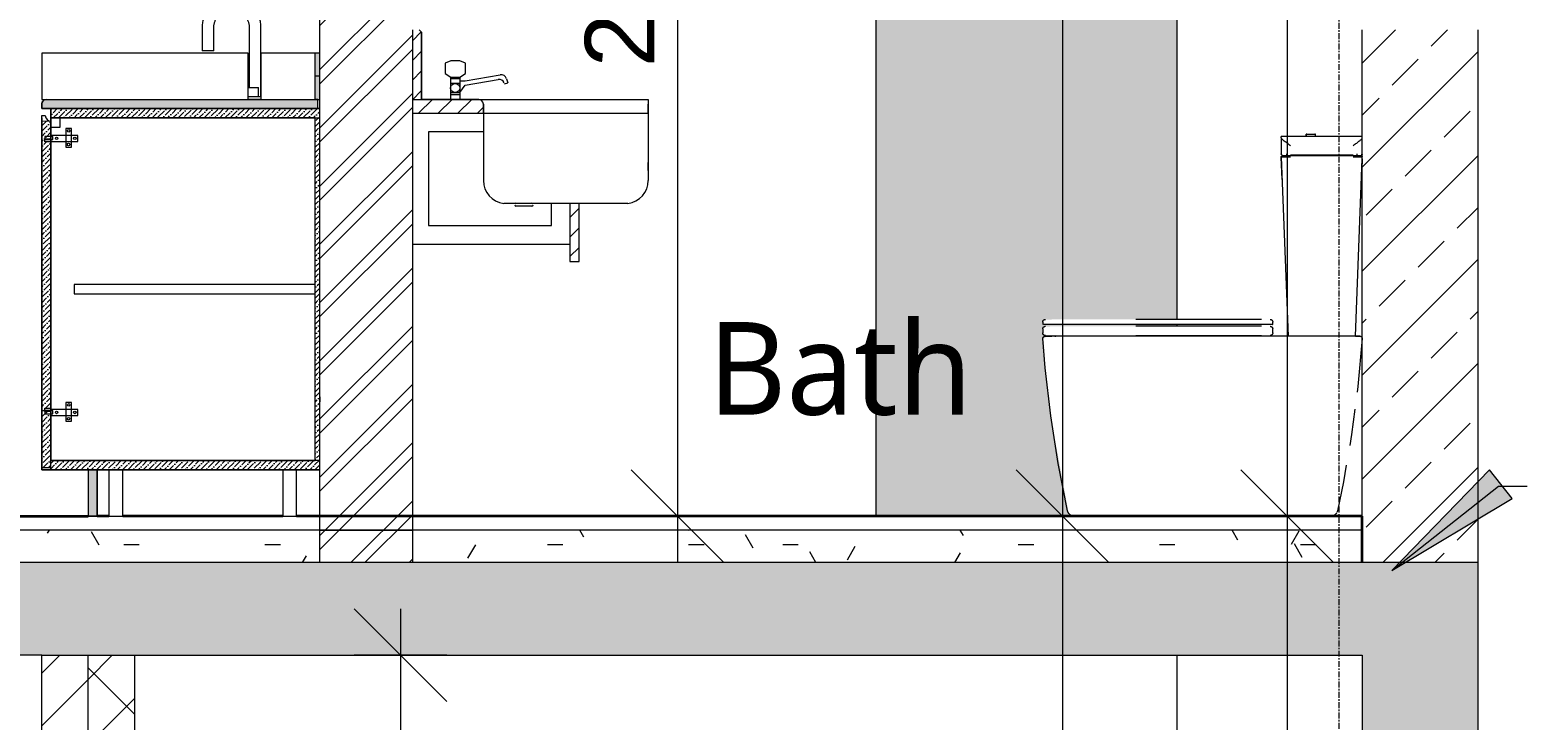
# Model space of a CAD drawing. Header units: millimetres. Extents: x -25665 to 60211, y -6376 to 13478.
# Drawn here: x 1897 to 5128, y 3610 to 5100 of the extents above; entities that cross this region are included whole.
import ezdxf

# ---------------------------------------------------------------- set-up
doc = ezdxf.new("R2010")
doc.units = ezdxf.units.MM
doc.linetypes.add('Grid Line', pattern=[22.225, 12.7, -3.175, 3.175, -3.175])
for name, color, linetype, lineweight in [('A-ANNO-DIMS', 211, 'Continuous', 9), ('A-ANNO-DIMS-100', 211, 'Continuous', 9), ('A-AREA-IDEN', 2, 'Continuous', 9), ('A-DETL', 90, 'Continuous', 9), ('A-DETL-GENF', 92, 'Continuous', 9), ('A-DETL-MBND', 5, 'Continuous', 9), ('A-DETL-THIN', 151, 'Continuous', 9), ('A-FLOR', 192, 'Continuous', 9), ('A-FLOR-MCUT', 51, 'Continuous', 9), ('A-FLOR-PATT', 8, 'Continuous', 35), ('A-GLAZ-CURT', 52, 'Continuous', 9), ('A-WALL', 113, 'Continuous', 9), ('A-WALL-PATT', 111, 'Continuous', 18), ('G-ANNO-TEXT', 231, 'Continuous', 9), ('P-SANR-FIXT', 6, 'Continuous', 9), ('S-GRID', 1, 'Continuous', 9)]:
    doc.layers.add(name, color=color, linetype=linetype, lineweight=lineweight)
doc.styles.add('Arial_4', font='arial.ttf', dxfattribs={"height": 150})
doc.styles.add('Lucida Sans Unicode', font='l_10646.ttf', dxfattribs={"height": 200})
doc.dimstyles.new('100', dxfattribs={"dimscale": 304.8, "dimtxt": 153.03891, "dimasz": 0.656168, "dimexe": 0.328084, "dimexo": 0.0625, "dimgap": 0.016404, "dimtad": 1, "dimdec": 0, "dimzin": 0, "dimdsep": 46, "dimtxsty": 'Arial_4', "dimblk1": 'OBLIQUE', "dimblk2": 'OBLIQUE', "dimsah": 1, "dimcen": 0.09, "dimdle": 0.328084, "dimazin": 0, "dimtfac": 1, "dimtdec": 4, "dimtix": 1, "dimtmove": 0, "dimatfit": 3, "dimfxl": 0.328084, "dimfxlon": 1, "dimtvp": 1, "dimtolj": 1, "dimtzin": 0, "dimarcsym": 2})

# ---------------------------------------------------------------- blocks, each defined once
blk = doc.blocks.new('System Panel - Glazed-1130610-Section - A')
at = {"layer": 'A-GLAZ-CURT'}
h = blk.add_hatch(color=10, dxfattribs=at)
h.paths.add_polyline_path([(4088.9, 4459), (4089.8, 4460), (4091.5, 4459.4)])
h.paths.add_polyline_path([(4088.9, 4474), (4089.8, 4475), (4091.5, 4474.4)])
h.paths.add_polyline_path([(3722.2, 4050), (4146, 4050.8), (4140.2, 4054.7), (4136.8, 4059.5), (4137.7, 4061.8), (4102.4, 4251.4), (4089.3, 4363), (4084.5, 4433.4), (4089.3, 4436.9), (4093.5, 4437), (4093.6, 4438.2), (4191.2, 4438.8), (4372.2, 4438.8), (4372.2, 4440), (4086.1, 4441), (4084.6, 4443.5), (4084.2, 4445.7), (4084.8, 4457.4), (4086.5, 4459.4), (4092.5, 4459.4), (4108.8, 4460), (4372.2, 4460), (4372.2, 4464.3), (4084.2, 4464.3), (4084.8, 4472.4), (4086.5, 4474.4), (4092.5, 4474.4), (4108.8, 4475), (4372.2, 4475), (4372.2, 6250), (3722.2, 6250), (3722.2, 4156.6)])
for p, q in [((4372.2, 6250), (3722.2, 6250)), ((3722.2, 6250), (3722.2, 4050))]:
    blk.add_line(p, q, dxfattribs=at)
blk = doc.blocks.new('Water_Closet_Toilet_19179 - 540 x 360mm-602186-Section - A')
at = {"layer": 'P-SANR-FIXT'}
for p, q in [((4772.2, 4870), (4597.5, 4870)), ((4597.5, 4867.3), (4597.5, 4832.2)), ((4651, 4875), (4671, 4875)), ((4652.4, 4875), (4651, 4875)), ((4651, 4875), (4651, 4870)), ((4651, 4870), (4651, 4875)), ((4651, 4875), (4652.4, 4875)), ((4651, 4870), (4651, 4875)), ((4671, 4875), (4669.6, 4875)), ((4669.6, 4875), (4671, 4875)), ((4671, 4870), (4671, 4875)), ((4671, 4870), (4671, 4875)), ((4671, 4870), (4671, 4875)), ((4597.5, 4825.7), (4597.5, 4824.9)), ((4599.4, 4776.9), (4597.5, 4824.9)), ((4597.5, 4824.9), (4612.5, 4438.8)), ((4597.5, 4824.9), (4597.6, 4824.9)), ((4603.4, 4824.9), (4597.5, 4824.9)), ((4617.5, 4824.9), (4603.4, 4824.9)), ((4608.6, 4832.2), (4608.6, 4828.1)), ((4617.5, 4828.1), (4608.6, 4828.1)), ((4617.5, 4830), (4752.3, 4830)), ((4752.3, 4828.1), (4617.5, 4828.1)), ((4761.2, 4828.1), (4752.3, 4828.1)), ((4766.4, 4824.9), (4752.3, 4824.9)), ((4757.3, 4438.8), (4772.2, 4821.9)), ((4761.2, 4828.1), (4761.2, 4832.2)), ((4772.2, 4824.9), (4766.4, 4824.9)), ((4772.2, 4821.9), (4770.4, 4776.9)), ((4082.7, 4469.3), (4082.7, 4464.3)), ((4283.5, 4464.3), (4084.2, 4464.3)), ((4555.1, 4475), (4283.2, 4475)), ((4555.1, 4460), (4283.2, 4460)), ((4555.4, 4464.3), (4283.5, 4464.3)), ((4579, 4464.3), (4555.4, 4464.3)), ((4578.2, 4464.3), (4579, 4464.3)), ((4579, 4464.3), (4579, 4469.3)), ((4082.7, 4454.3), (4082.7, 4445.7)), ((4108.7, 4438.8), (4108.7, 4438.8)), ((4111.2, 4438.8), (4108.9, 4438.8)), ((4108.9, 4438.8), (4111.2, 4438.8)), ((4283.2, 4440), (4555.1, 4440)), ((4696.5, 4438.8), (4283.2, 4438.8)), ((4579, 4445.7), (4579, 4454.3)), ((4627.5, 4438.8), (4616.9, 4438.8)), ((4742.3, 4438.8), (4627.5, 4438.8)), ((4757.3, 4438.8), (4742.3, 4438.8)), ((4151.1, 4050), (4150.9, 4050)), ((4150.9, 4050), (4151.2, 4050))]:
    blk.add_line(p, q, dxfattribs=at)
at = {"layer": 'P-SANR-FIXT', "flags": 128}
for points in [[(4597.5, 4867.3), (4597.5, 4868.8), (4597.5, 4869.7), (4597.5, 4870)], [(4599.7, 4830), (4599.6, 4830), (4599.5, 4830), (4599.4, 4830), (4599.3, 4830), (4599.2, 4830), (4599.2, 4830.1), (4599.1, 4830.1), (4599, 4830.1), (4598.9, 4830.1), (4598.8, 4830.2), (4598.7, 4830.2), (4598.7, 4830.2), (4598.6, 4830.3), (4598.5, 4830.3), (4598.4, 4830.4), (4598.4, 4830.4), (4598.3, 4830.5), (4598.2, 4830.5), (4598.2, 4830.6), (4598.1, 4830.7), (4598.1, 4830.7), (4598, 4830.8), (4597.9, 4830.9), (4597.9, 4830.9), (4597.8, 4831), (4597.8, 4831.1), (4597.8, 4831.1), (4597.7, 4831.2), (4597.7, 4831.3), (4597.6, 4831.4), (4597.6, 4831.5), (4597.6, 4831.6), (4597.6, 4831.6), (4597.5, 4831.7), (4597.5, 4831.8), (4597.5, 4831.9), (4597.5, 4832), (4597.5, 4832.1), (4597.5, 4832.1)], [(4597.5, 4825.7), (4597.5, 4825.8), (4597.5, 4825.9), (4597.5, 4826), (4597.5, 4826.1), (4597.5, 4826.2), (4597.5, 4826.3), (4597.5, 4826.4), (4597.6, 4826.5), (4597.6, 4826.6), (4597.6, 4826.6), (4597.6, 4826.7), (4597.7, 4826.8), (4597.7, 4826.9), (4597.8, 4827), (4597.8, 4827), (4597.9, 4827.1), (4597.9, 4827.2), (4598, 4827.3), (4598, 4827.3), (4598.1, 4827.4), (4598.2, 4827.5), (4598.2, 4827.5), (4598.3, 4827.6), (4598.4, 4827.6), (4598.4, 4827.7), (4598.5, 4827.7), (4598.6, 4827.8), (4598.7, 4827.8), (4598.7, 4827.9), (4598.8, 4827.9), (4598.9, 4827.9), (4599, 4828), (4599.1, 4828), (4599.2, 4828), (4599.3, 4828.1), (4599.3, 4828.1), (4599.4, 4828.1), (4599.5, 4828.1), (4599.6, 4828.1), (4599.7, 4828.1), (4599.7, 4828.1)], [(4599.7, 4828.1), (4599.7, 4828.1), (4599.8, 4828.1), (4599.9, 4828.1), (4600, 4828.1), (4600.1, 4828.1), (4600.2, 4828.1), (4600.4, 4828.1), (4600.6, 4828.1), (4600.9, 4828.1), (4601.1, 4828.1), (4601.4, 4828.1), (4601.7, 4828.1), (4602.1, 4828.1), (4602.4, 4828.1), (4602.8, 4828.1), (4603.2, 4828.1), (4603.7, 4828.1), (4604.1, 4828.1), (4604.6, 4828.1), (4605.1, 4828.1), (4605.6, 4828.1), (4606.2, 4828.1), (4606.7, 4828.1), (4607.3, 4828.1), (4607.9, 4828.1), (4608.5, 4828.1)], [(4617.5, 4828.1), (4616.8, 4828.1), (4616.1, 4828.1), (4615.4, 4828.1), (4614.7, 4828.1), (4614, 4828.1), (4613.3, 4828.1), (4612.6, 4828.1), (4611.9, 4828.1), (4611.2, 4828.1), (4610.6, 4828.1), (4609.9, 4828.1), (4609.3, 4828.1), (4608.7, 4828.1), (4608.1, 4828.1), (4607.5, 4828.1), (4606.9, 4828.1), (4606.3, 4828.1), (4605.8, 4828.1), (4605.3, 4828.1), (4604.8, 4828.1), (4604.3, 4828.1), (4603.8, 4828.1), (4603.4, 4828.1), (4602.9, 4828.1), (4602.5, 4828.1), (4602.2, 4828.1), (4601.8, 4828.1), (4601.5, 4828.1), (4601.2, 4828.1), (4600.9, 4828.1), (4600.7, 4828.1), (4600.5, 4828.1), (4600.3, 4828.1), (4600.1, 4828.1), (4600, 4828.1), (4599.9, 4828.1), (4599.8, 4828.1), (4599.8, 4828.1), (4599.7, 4828.1)], [(4770.1, 4828.1), (4770, 4828.1), (4770, 4828.1), (4769.9, 4828.1), (4769.8, 4828.1), (4769.7, 4828.1), (4769.5, 4828.1), (4769.4, 4828.1), (4769.2, 4828.1), (4768.9, 4828.1), (4768.7, 4828.1), (4768.4, 4828.1), (4768, 4828.1), (4767.7, 4828.1), (4767.3, 4828.1), (4767, 4828.1), (4766.5, 4828.1), (4766.1, 4828.1), (4765.6, 4828.1), (4765.2, 4828.1), (4764.7, 4828.1), (4764.1, 4828.1), (4763.6, 4828.1), (4763.1, 4828.1), (4762.5, 4828.1), (4761.9, 4828.1), (4761.3, 4828.1), (4760.7, 4828.1), (4760, 4828.1), (4759.4, 4828.1), (4758.7, 4828.1), (4758.1, 4828.1), (4757.4, 4828.1), (4756.7, 4828.1), (4756, 4828.1), (4755.3, 4828.1), (4754.6, 4828.1), (4753.9, 4828.1), (4753.2, 4828.1), (4752.5, 4828.1), (4752.3, 4828.1)], [(4761.1, 4828.1), (4761.7, 4828.1), (4762.3, 4828.1), (4762.9, 4828.1), (4763.5, 4828.1), (4764, 4828.1), (4764.5, 4828.1), (4765, 4828.1), (4765.5, 4828.1), (4766, 4828.1), (4766.4, 4828.1), (4766.8, 4828.1), (4767.2, 4828.1), (4767.6, 4828.1), (4768, 4828.1), (4768.3, 4828.1), (4768.6, 4828.1), (4768.8, 4828.1), (4769.1, 4828.1), (4769.3, 4828.1), (4769.5, 4828.1), (4769.7, 4828.1), (4769.8, 4828.1), (4769.9, 4828.1), (4770, 4828.1), (4770, 4828.1), (4770.1, 4828.1)], [(4772.2, 4831.5), (4772.1, 4831.4), (4772.1, 4831.3), (4772.1, 4831.2), (4772, 4831.2), (4772, 4831.1), (4772, 4831), (4771.9, 4830.9), (4771.9, 4830.9), (4771.8, 4830.8), (4771.7, 4830.7), (4771.7, 4830.7), (4771.6, 4830.6), (4771.6, 4830.6), (4771.5, 4830.5), (4771.4, 4830.4), (4771.4, 4830.4), (4771.3, 4830.3), (4771.2, 4830.3), (4771.1, 4830.3), (4771.1, 4830.2), (4771, 4830.2), (4770.9, 4830.1), (4770.8, 4830.1), (4770.7, 4830.1), (4770.7, 4830.1), (4770.6, 4830), (4770.5, 4830), (4770.4, 4830), (4770.3, 4830), (4770.2, 4830), (4770.1, 4830), (4770.1, 4830)], [(4770.1, 4828.1), (4770.1, 4828.1), (4770.2, 4828.1), (4770.3, 4828.1), (4770.4, 4828.1), (4770.5, 4828.1), (4770.6, 4828), (4770.7, 4828), (4770.8, 4828), (4770.9, 4828), (4770.9, 4827.9), (4771, 4827.9), (4771.1, 4827.8), (4771.2, 4827.8), (4771.3, 4827.8), (4771.3, 4827.7), (4771.4, 4827.7), (4771.5, 4827.6), (4771.6, 4827.5), (4771.6, 4827.5), (4771.7, 4827.4), (4771.7, 4827.3), (4771.8, 4827.3), (4771.9, 4827.2), (4771.9, 4827.1), (4772, 4827.1), (4772, 4827), (4772.1, 4826.9), (4772.1, 4826.8), (4772.1, 4826.7), (4772.2, 4826.7)], [(4082.7, 4469.3), (4082.7, 4469.6), (4082.7, 4469.8), (4082.8, 4470), (4082.8, 4470.2), (4082.8, 4470.5), (4082.9, 4470.7), (4082.9, 4470.9), (4083, 4471.1), (4083.1, 4471.3), (4083.2, 4471.5), (4083.3, 4471.7), (4083.4, 4471.9), (4083.5, 4472.1), (4083.6, 4472.3), (4083.7, 4472.5), (4083.8, 4472.7), (4084, 4472.9), (4084.1, 4473.1), (4084.3, 4473.2), (4084.4, 4473.4), (4084.6, 4473.6), (4084.8, 4473.7), (4085, 4473.8), (4085.1, 4474), (4085.3, 4474.1), (4085.5, 4474.2), (4085.7, 4474.3), (4085.9, 4474.4), (4086.1, 4474.5), (4086.3, 4474.6), (4086.5, 4474.7), (4086.8, 4474.8), (4087, 4474.8), (4087.2, 4474.9), (4087.4, 4474.9), (4087.6, 4475), (4087.9, 4475), (4088.1, 4475), (4088.3, 4475), (4088.4, 4475)], [(4082.7, 4454.3), (4082.7, 4454.6), (4082.7, 4454.8), (4082.8, 4455), (4082.8, 4455.2), (4082.8, 4455.5), (4082.9, 4455.7), (4082.9, 4455.9), (4083, 4456.1), (4083.1, 4456.3), (4083.2, 4456.5), (4083.3, 4456.7), (4083.4, 4456.9), (4083.5, 4457.1), (4083.6, 4457.3), (4083.7, 4457.5), (4083.8, 4457.7), (4084, 4457.9), (4084.1, 4458.1), (4084.3, 4458.2), (4084.4, 4458.4), (4084.6, 4458.6), (4084.8, 4458.7), (4085, 4458.8), (4085.1, 4459), (4085.3, 4459.1), (4085.5, 4459.2), (4085.7, 4459.3), (4085.9, 4459.4), (4086.1, 4459.5), (4086.3, 4459.6), (4086.5, 4459.7), (4086.8, 4459.8), (4087, 4459.8), (4087.2, 4459.9), (4087.4, 4459.9), (4087.6, 4460), (4087.9, 4460), (4088.1, 4460), (4088.3, 4460), (4088.4, 4460)], [(4573.3, 4475), (4573.5, 4475), (4573.7, 4475), (4574, 4475), (4574.2, 4474.9), (4574.4, 4474.9), (4574.6, 4474.8), (4574.9, 4474.8), (4575.1, 4474.7), (4575.3, 4474.6), (4575.5, 4474.6), (4575.7, 4474.5), (4575.9, 4474.4), (4576.1, 4474.3), (4576.3, 4474.1), (4576.5, 4474), (4576.7, 4473.9), (4576.9, 4473.7), (4577, 4473.6), (4577.2, 4473.4), (4577.4, 4473.3), (4577.5, 4473.1), (4577.7, 4472.9), (4577.8, 4472.8), (4577.9, 4472.6), (4578.1, 4472.4), (4578.2, 4472.2), (4578.3, 4472), (4578.4, 4471.8), (4578.5, 4471.6), (4578.6, 4471.4), (4578.7, 4471.2), (4578.7, 4471), (4578.8, 4470.7), (4578.8, 4470.5), (4578.9, 4470.3), (4578.9, 4470.1), (4578.9, 4469.8), (4579, 4469.6), (4579, 4469.4), (4579, 4469.3)], [(4573.3, 4460), (4573.5, 4460), (4573.7, 4460), (4574, 4460), (4574.2, 4459.9), (4574.4, 4459.9), (4574.6, 4459.8), (4574.9, 4459.8), (4575.1, 4459.7), (4575.3, 4459.6), (4575.5, 4459.6), (4575.7, 4459.5), (4575.9, 4459.4), (4576.1, 4459.3), (4576.3, 4459.1), (4576.5, 4459), (4576.7, 4458.9), (4576.9, 4458.7), (4577, 4458.6), (4577.2, 4458.4), (4577.4, 4458.3), (4577.5, 4458.1), (4577.7, 4457.9), (4577.8, 4457.8), (4577.9, 4457.6), (4578.1, 4457.4), (4578.2, 4457.2), (4578.3, 4457), (4578.4, 4456.8), (4578.5, 4456.6), (4578.6, 4456.4), (4578.7, 4456.2), (4578.7, 4456), (4578.8, 4455.7), (4578.8, 4455.5), (4578.9, 4455.3), (4578.9, 4455.1), (4578.9, 4454.8), (4579, 4454.6), (4579, 4454.4)], [(4088.4, 4440), (4088.2, 4440), (4087.9, 4440), (4087.7, 4440), (4087.5, 4440.1), (4087.3, 4440.1), (4087, 4440.2), (4086.8, 4440.2), (4086.6, 4440.3), (4086.4, 4440.4), (4086.2, 4440.4), (4086, 4440.5), (4085.8, 4440.6), (4085.6, 4440.7), (4085.4, 4440.9), (4085.2, 4441), (4085, 4441.1), (4084.8, 4441.3), (4084.6, 4441.4), (4084.5, 4441.6), (4084.3, 4441.7), (4084.2, 4441.9), (4084, 4442.1), (4083.9, 4442.2), (4083.7, 4442.4), (4083.6, 4442.6), (4083.5, 4442.8), (4083.4, 4443), (4083.3, 4443.2), (4083.2, 4443.4), (4083.1, 4443.6), (4083, 4443.8), (4083, 4444), (4082.9, 4444.3), (4082.8, 4444.5), (4082.8, 4444.7), (4082.8, 4444.9), (4082.7, 4445.2), (4082.7, 4445.4), (4082.7, 4445.6), (4082.7, 4445.7)], [(4083, 4433.4), (4083, 4433.6), (4083, 4433.8), (4083, 4434), (4083, 4434.2), (4083.1, 4434.4), (4083.1, 4434.6), (4083.1, 4434.8), (4083.2, 4435), (4083.2, 4435.2), (4083.3, 4435.4), (4083.4, 4435.6), (4083.4, 4435.8), (4083.5, 4436), (4083.6, 4436.1), (4083.7, 4436.3), (4083.8, 4436.5), (4083.9, 4436.7), (4084, 4436.8), (4084.2, 4437), (4084.3, 4437.1), (4084.4, 4437.3), (4084.6, 4437.4), (4084.7, 4437.5), (4084.9, 4437.7), (4085, 4437.8), (4085.2, 4437.9), (4085.4, 4438), (4085.5, 4438.1), (4085.7, 4438.2), (4085.9, 4438.3), (4086.1, 4438.4), (4086.3, 4438.5), (4086.4, 4438.5), (4086.6, 4438.6), (4086.8, 4438.6), (4087, 4438.7), (4087.2, 4438.7), (4087.4, 4438.8), (4087.6, 4438.8), (4087.8, 4438.8), (4088, 4438.8), (4088, 4438.8)], [(4136.2, 4061.8), (4116.1, 4164), (4100.1, 4266.8), (4088.2, 4370.2), (4083, 4433.4)], [(4283.2, 4438.8), (4275.8, 4438.8), (4268.4, 4438.8), (4261, 4438.8), (4253.7, 4438.8), (4246.3, 4438.8), (4239.1, 4438.8), (4231.8, 4438.8), (4224.6, 4438.8), (4217.6, 4438.8), (4210.6, 4438.8), (4203.6, 4438.8), (4196.9, 4438.8), (4190.2, 4438.8), (4183.6, 4438.8), (4177.2, 4438.8), (4171, 4438.8), (4164.9, 4438.8), (4159, 4438.8), (4153.3, 4438.8), (4147.7, 4438.8), (4142.4, 4438.8), (4137.3, 4438.8), (4132.4, 4438.8), (4127.7, 4438.8), (4123.2, 4438.8), (4119, 4438.8), (4115, 4438.8), (4111.3, 4438.8), (4107.8, 4438.8), (4104.6, 4438.8), (4101.7, 4438.8), (4099.1, 4438.8), (4096.7, 4438.8), (4094.6, 4438.8), (4092.8, 4438.8), (4091.3, 4438.8), (4090, 4438.8), (4089.1, 4438.8), (4088.4, 4438.8), (4088.1, 4438.8), (4088, 4438.8)], [(4088, 4438.8), (4088.2, 4438.8), (4088.6, 4438.8), (4089.4, 4438.8), (4090.4, 4438.8), (4091.7, 4438.8), (4093.3, 4438.8), (4095.2, 4438.8), (4097.4, 4438.8), (4099.9, 4438.8), (4102.6, 4438.8)], [(4579, 4445.7), (4579, 4445.4), (4578.9, 4445.2), (4578.9, 4445), (4578.9, 4444.8), (4578.9, 4444.5), (4578.8, 4444.3), (4578.7, 4444.1), (4578.7, 4443.9), (4578.6, 4443.7), (4578.5, 4443.5), (4578.4, 4443.3), (4578.3, 4443.1), (4578.2, 4442.9), (4578.1, 4442.7), (4578, 4442.5), (4577.8, 4442.3), (4577.7, 4442.1), (4577.6, 4441.9), (4577.4, 4441.8), (4577.2, 4441.6), (4577.1, 4441.4), (4576.9, 4441.3), (4576.7, 4441.2), (4576.5, 4441), (4576.4, 4440.9), (4576.2, 4440.8), (4576, 4440.7), (4575.8, 4440.6), (4575.6, 4440.5), (4575.3, 4440.4), (4575.1, 4440.3), (4574.9, 4440.2), (4574.7, 4440.2), (4574.5, 4440.1), (4574.3, 4440.1), (4574, 4440), (4573.8, 4440), (4573.6, 4440), (4573.4, 4440), (4573.3, 4440)], [(4712.3, 4438.8), (4710.8, 4438.8), (4707.9, 4438.8), (4705, 4438.8), (4702, 4438.8), (4699.1, 4438.8), (4696.5, 4438.8)], [(4767, 4438.8), (4766.9, 4438.8), (4766.7, 4438.8), (4766.4, 4438.8), (4766, 4438.8), (4765.5, 4438.8), (4764.8, 4438.8), (4764.1, 4438.8), (4763.2, 4438.8), (4762.2, 4438.8), (4761.1, 4438.8), (4759.9, 4438.8), (4758.5, 4438.8), (4757.3, 4438.8)], [(4757.3, 4438.8), (4758.7, 4438.8), (4760.1, 4438.8), (4761.3, 4438.8), (4762.3, 4438.8), (4763.3, 4438.8), (4764.2, 4438.8), (4764.9, 4438.8), (4765.6, 4438.8), (4766.1, 4438.8), (4766.5, 4438.8), (4766.8, 4438.8), (4766.9, 4438.8), (4767, 4438.8)], [(4772, 4433.4), (4762.6, 4329.8), (4761.1, 4318.1)], [(4767, 4438.8), (4767.2, 4438.8), (4767.4, 4438.8), (4767.6, 4438.8), (4767.8, 4438.7), (4768, 4438.7), (4768.2, 4438.6), (4768.4, 4438.6), (4768.6, 4438.5), (4768.7, 4438.5), (4768.9, 4438.4), (4769.1, 4438.3), (4769.3, 4438.2), (4769.5, 4438.1), (4769.6, 4438), (4769.8, 4437.9), (4770, 4437.8), (4770.1, 4437.7), (4770.3, 4437.5), (4770.4, 4437.4), (4770.6, 4437.3), (4770.7, 4437.1), (4770.8, 4437), (4771, 4436.8), (4771.1, 4436.7), (4771.2, 4436.5), (4771.3, 4436.3), (4771.4, 4436.1), (4771.5, 4436)], [(4771.6, 4435.6), (4771.7, 4435.4), (4771.8, 4435.2), (4771.8, 4435), (4771.9, 4434.8), (4771.9, 4434.6), (4771.9, 4434.4), (4772, 4434.2), (4772, 4434), (4772, 4433.8), (4772, 4433.6), (4772, 4433.4)], [(4756.3, 4281.4), (4749.2, 4226.5), (4745.1, 4202.7)], [(4737.8, 4160.5), (4731.6, 4123.9), (4718.8, 4061.8)], [(4150.8, 4050), (4150.2, 4050), (4149.6, 4050), (4149, 4050.1), (4148.4, 4050.2), (4147.8, 4050.3), (4147.3, 4050.4), (4146.7, 4050.6), (4146.1, 4050.8), (4145.5, 4051), (4145, 4051.2), (4144.4, 4051.4), (4143.9, 4051.7), (4143.4, 4052), (4142.9, 4052.3), (4142.3, 4052.6), (4141.9, 4053), (4141.4, 4053.3), (4140.9, 4053.7), (4140.5, 4054.1), (4140.1, 4054.5), (4139.6, 4055), (4139.3, 4055.4), (4138.9, 4055.9), (4138.5, 4056.4), (4138.2, 4056.9), (4137.9, 4057.4), (4137.6, 4057.9), (4137.3, 4058.5), (4137.1, 4059), (4136.8, 4059.6), (4136.6, 4060.1), (4136.4, 4060.7), (4136.3, 4061.3), (4136.2, 4061.8)], [(4717.1, 4057.4), (4716.8, 4056.9), (4716.4, 4056.4), (4716.1, 4055.9), (4715.7, 4055.4), (4715.3, 4055), (4714.9, 4054.5), (4714.5, 4054.1), (4714, 4053.7), (4713.6, 4053.3), (4713.1, 4052.9), (4712.6, 4052.6), (4712.1, 4052.3), (4711.6, 4052), (4711.1, 4051.7), (4710.5, 4051.4), (4710, 4051.2), (4709.4, 4050.9), (4708.9, 4050.7), (4708.3, 4050.6), (4707.7, 4050.4), (4707.1, 4050.3), (4706.5, 4050.2), (4705.9, 4050.1), (4705.3, 4050), (4704.7, 4050), (4704.2, 4050)], [(4718.8, 4061.8), (4718.7, 4061.2), (4718.5, 4060.7), (4718.4, 4060.1), (4718.1, 4059.5), (4717.9, 4059)]]:
    blk.add_lwpolyline(points, dxfattribs=at)
at = {"layer": 'P-SANR-FIXT'}
blk.add_open_spline([(4617.5, 4850), (4616.1, 4851), (4613.3, 4853), (4609.3, 4855.9), (4605.5, 4858.7), (4602.2, 4861.3), (4599.6, 4863.7), (4597.9, 4865.7), (4597.5, 4866.8), (4597.5, 4867.3)], degree=3, dxfattribs=at)
blk.add_open_spline([(4771.8, 4865.9), (4771.5, 4865.4), (4770.6, 4864.2), (4768.6, 4862.2), (4766, 4860), (4762.9, 4857.6), (4758.4, 4854.3), (4754.7, 4851.7), (4752.3, 4850)], degree=3, knots=[0.125, 0.125, 0.125, 0.125, 0.25, 0.375, 0.5, 0.625, 0.75, 1, 1, 1, 1], dxfattribs=at)
blk = doc.blocks.new('Sink_Elkay_PSR_Series_11664 - PSR1918-979743-Section - A')
at = {"layer": 'P-SANR-FIXT'}
for p, q in [((2268.4, 5105.6), (2268.4, 5054.8)), ((2293.8, 5054.8), (2293.8, 5105.6)), ((2370, 5105.6), (2370, 4975.4)), ((2395.4, 4956.3), (2395.4, 5105.6)), ((2293.8, 5054.8), (2268.4, 5054.8)), ((2368, 4956.3), (2395.3, 4956.3)), ((2368.3, 4975.4), (2377.3, 4975.4)), ((2377.3, 4975.4), (2390, 4975.4)), ((2390, 4956.3), (2390, 4975.4))]:
    blk.add_line(p, q, dxfattribs=at)
at = {"layer": 'P-SANR-FIXT', "flags": 128}
for points in [[(2395.4, 5105.6), (2395.4, 5108.1), (2395.2, 5110.6), (2395, 5113.2), (2394.6, 5115.7), (2394.2, 5118.2), (2393.6, 5120.7), (2393, 5123.1), (2392.2, 5125.5), (2391.4, 5127.9), (2390.4, 5130.3), (2389.4, 5132.6), (2388.3, 5134.9), (2387, 5137.1), (2385.7, 5139.3), (2384.3, 5141.4), (2382.9, 5143.5), (2381.3, 5145.5), (2379.7, 5147.4), (2378, 5149.3), (2376.2, 5151.1), (2374.3, 5152.9), (2372.4, 5154.5), (2370.4, 5156.1), (2368.4, 5157.6), (2366.2, 5159), (2364.1, 5160.3), (2361.9, 5161.6), (2359.6, 5162.7), (2357.3, 5163.8), (2354.9, 5164.8), (2352.6, 5165.6), (2350.1, 5166.4), (2347.7, 5167.1), (2345.2, 5167.7), (2342.7, 5168.2), (2340.2, 5168.5), (2337.7, 5168.8), (2335.2, 5169), (2332.6, 5169.1), (2330.1, 5169), (2327.5, 5168.9), (2325, 5168.7), (2322.5, 5168.4), (2320, 5167.9), (2317.5, 5167.4), (2315, 5166.8), (2312.6, 5166.1), (2310.2, 5165.2), (2307.8, 5164.3), (2305.5, 5163.3), (2303.2, 5162.2), (2301, 5161), (2298.8, 5159.7), (2296.6, 5158.4), (2294.6, 5156.9), (2292.5, 5155.4), (2290.6, 5153.8), (2288.7, 5152.1), (2286.9, 5150.3), (2285.1, 5148.5), (2283.4, 5146.6), (2281.8, 5144.6), (2280.3, 5142.6), (2278.9, 5140.5), (2277.5, 5138.3), (2276.3, 5136.1), (2275.1, 5133.9), (2274, 5131.6), (2273, 5129.2), (2272.1, 5126.8), (2271.3, 5124.4), (2270.6, 5122), (2270, 5119.5), (2269.5, 5117), (2269.1, 5114.5), (2268.8, 5112), (2268.6, 5109.5), (2268.5, 5106.9), (2268.4, 5105.6)], [(2293.8, 5105.6), (2293.9, 5107.1), (2294, 5108.6), (2294.1, 5110.1), (2294.3, 5111.6), (2294.6, 5113.1), (2294.9, 5114.6), (2295.3, 5116.1), (2295.8, 5117.6), (2296.3, 5119), (2296.8, 5120.4), (2297.5, 5121.8), (2298.1, 5123.2), (2298.9, 5124.5), (2299.7, 5125.8), (2300.5, 5127.1), (2301.4, 5128.3), (2302.3, 5129.5), (2303.3, 5130.7), (2304.3, 5131.8), (2305.4, 5132.9), (2306.5, 5133.9), (2307.7, 5134.9), (2308.9, 5135.9), (2310.1, 5136.8), (2311.4, 5137.6), (2312.6, 5138.4), (2314, 5139.2), (2315.3, 5139.9), (2316.7, 5140.5), (2318.1, 5141.1), (2319.6, 5141.6), (2321, 5142.1), (2322.5, 5142.5), (2324, 5142.8), (2325.5, 5143.1), (2327, 5143.3), (2328.5, 5143.5), (2330, 5143.6), (2331.5, 5143.7), (2333, 5143.7), (2334.6, 5143.6), (2336.1, 5143.4), (2337.6, 5143.3), (2339.1, 5143), (2340.6, 5142.7), (2342.1, 5142.3), (2343.5, 5141.9), (2345, 5141.4), (2346.4, 5140.8), (2347.8, 5140.2), (2349.2, 5139.6), (2350.5, 5138.8), (2351.8, 5138.1), (2353.1, 5137.3), (2354.4, 5136.4), (2355.6, 5135.5), (2356.7, 5134.5), (2357.9, 5133.5), (2359, 5132.4), (2360, 5131.3), (2361, 5130.2), (2362, 5129), (2362.9, 5127.8), (2363.8, 5126.5), (2364.6, 5125.2), (2365.3, 5123.9), (2366, 5122.5), (2366.7, 5121.2), (2367.3, 5119.8), (2367.8, 5118.3), (2368.3, 5116.9), (2368.7, 5115.4), (2369.1, 5113.9), (2369.4, 5112.5), (2369.7, 5111), (2369.8, 5109.4), (2370, 5107.9), (2370, 5106.4), (2370, 5105.6)]]:
    blk.add_lwpolyline(points, dxfattribs=at)
blk = doc.blocks.new('Section-base-cabinate - 2 BED cooker 2d 2-822772-Section - A')
at = {"layer": 'A-DETL-GENF'}
for points in [[(2512.2, 4950), (2522.2, 4950), (2522.2, 5050), (2512.2, 5050)], [(2042.2, 4050), (2042.2, 4150), (2022.2, 4150), (2022.2, 4050)]]:
    blk.add_hatch(color=256, dxfattribs=at).paths.add_polyline_path(points)
h = blk.add_hatch(dxfattribs=at)
h.set_pattern_fill('FP_15', color=256, style=0, pattern_type=2)
h.set_pattern_definition([(50, (-81667.167, 23835.453), (27.327405, -2.391137), [2.858, -31.433]), (355, (-81667.167, 23835.453), (-5.286338, 28.65879), [2.286, -25.146]), (100.451, (-81664.89, 23835.254), (22.040802, 26.267855), [2.429, -26.714]), (46.184, (-81667.167, 23843.073), (40.662576, -6.30644), [4.287, -47.149]), (96.636, (-81663.78, 23842.548), (35.610653, 37.113863), [3.643, -40.071]), (351.184, (-81667.167, 23843.073), (35.610831, 37.113695), [3.429, -37.719]), (21, (-81663.357, 23841.168), (22.742774, -15.339566), [2.857, -31.432]), (326, (-81663.357, 23841.168), (9.270522, 27.62841), [2.286, -25.146]), (71.451, (-81661.462, 23839.89), (32.0119104, 12.287843), [2.429, -26.714]), (37.5, (-81667.167, 23835.453), (0.462955, 12.6826581), [0, -24.841, 0, -25.527, -25.241]), (37.5, (-81667.167, 23835.453), (0.462955, 12.6826581), [-50.368, 0, -25.241]), (37.5, (-81667.167, 23835.453), (0.462955, 12.6826581), [0, -50.368, 0, -25.241]), (7.5, (-81667.167, 23835.453), (10.0233515, 15.0268668), [0, -14.554, 0, -24.269, -9.62]), (7.5, (-81667.167, 23835.453), (10.0233515, 15.0268668), [-38.823, 0, -9.62]), (7.5, (-81667.167, 23835.453), (10.0233515, 15.0268668), [0, -38.824, 0, -9.62]), (327.5, (-81675.664, 23835.453), (20.3384082, -0.8594097), [0, -9.525, 0, -29.718, -39.433]), (327.5, (-81675.664, 23835.453), (20.3384082, -0.8594097), [-39.243, 0, -39.433]), (327.5, (-81675.664, 23835.453), (20.3384082, -0.8594097), [0, -39.243, 0, -39.433]), (317.5, (-81679.474, 23835.453), (22.219158, 3.813971), [0, -12.382, 0, -19.736, -28.003]), (317.5, (-81679.474, 23835.453), (22.219158, 3.813971), [-32.118, 0, -28.003]), (317.5, (-81679.474, 23835.453), (22.219158, 3.813971), [0, -32.118, 0, -28.003])])
h.paths.add_polyline_path([(1932.2, 4930), (2518.2, 4930), (2518.2, 4950), (1929.3, 4949.4), (1924.4, 4946.1), (1921.8, 4940.9), (1922.8, 4930), (1926.6, 4930)])
h = blk.add_hatch(dxfattribs=at)
h.set_pattern_fill('FP_16', color=256, style=0, pattern_type=2)
h.set_pattern_definition([(45, (-81991.459, 23835.453), (4.2094067, 15.4354339), [19.844, -3.969, 0, -3.969])])
h.paths.add_polyline_path([(2512.2, 4150), (2522.2, 4150), (2522.2, 4930), (1942.2, 4930), (1942.2, 4910), (2512.2, 4910), (2512.2, 4170), (1942.2, 4170), (1942.7, 4150), (2472.4, 4150)])
h = blk.add_hatch(dxfattribs=at)
h.set_pattern_fill('FP_17', color=256, style=0, pattern_type=2)
h.set_pattern_definition([(45, (-82021.459, 23835.453), (4.2094067, 15.4354339), [19.844, -3.969, 0, -3.969])])
h.paths.add_polyline_path([(1929.3, 4155), (1942.2, 4155), (1942.2, 4276.4), (1929.3, 4276.4), (1929.3, 4283.4), (1942.2, 4283.4), (1942.2, 4858.2), (1929.3, 4858.2), (1929.3, 4865.1), (1942.2, 4865.1), (1942.2, 4902.5), (1922.2, 4902.7), (1922.2, 4155)])
for p, q in [((2522.2, 5050), (2512.2, 5050)), ((2522.2, 4950), (2522.2, 5050)), ((2522.2, 5000), (2512.2, 5000)), ((2522.2, 4950), (2522.2, 5000)), ((2522.2, 4150), (2522.2, 5000)), ((1922.8, 4943.7), (1921.8, 4940.9)), ((1924.4, 4946.1), (1922.8, 4943.7)), ((1926.6, 4948.1), (1924.4, 4946.1)), ((1929.3, 4949.4), (1926.6, 4948.1)), ((1932.2, 4950), (1929.3, 4949.4)), ((2395.3, 4950), (2368, 4950)), ((2368, 4950), (2395.3, 4950)), ((2518.2, 4950), (2512.2, 4950)), ((2512.2, 4950), (2522.2, 4950)), ((2512.2, 4950), (2522.2, 4950)), ((2518.2, 4950), (2522.2, 4950)), ((2518.2, 4930), (2518.2, 4950)), ((1921.8, 4940.9), (1921.6, 4937.9)), ((1921.6, 4937.9), (1922.2, 4935)), ((1922.2, 4930), (1922.2, 4940)), ((1922.2, 4940), (1922.2, 4930)), ((1922.2, 4935), (1922.2, 4930)), ((1922.2, 4930), (1942.2, 4930)), ((1922.2, 4930), (2522.2, 4930)), ((2522.2, 4930), (1922.2, 4930)), ((1922.2, 4915), (1929.7, 4915)), ((1922.2, 4150), (1922.2, 4915)), ((2522.2, 4930), (1942.2, 4930)), ((1942.2, 4930), (1942.2, 4910)), ((1942.2, 4150), (1942.2, 4930)), ((2522.2, 4150), (2522.2, 4930)), ((1922.2, 4910), (1922.2, 4150)), ((1942.2, 4902.5), (1922.2, 4902.7)), ((1922.2, 4902.7), (1922.2, 4155)), ((2512.2, 4910), (1942.2, 4910)), ((1942.2, 4910), (1942.2, 4170)), ((1942.2, 4910), (2522.2, 4910)), ((1942.2, 4890), (1962.2, 4890)), ((1962.2, 4890), (1962.2, 4910)), ((1974.5, 4887.4), (1974.5, 4846.9)), ((1986.7, 4887.4), (1974.5, 4887.4)), ((1986.7, 4846.9), (1986.7, 4887.4)), ((2512.2, 4170), (2512.2, 4910)), ((2512.2, 4170), (2512.2, 4910)), ((1929.3, 4870.1), (1929.3, 4863.2)), ((1946.5, 4870.1), (1929.3, 4870.1)), ((1929.3, 4858.2), (1929.3, 4865.1)), ((1929.3, 4865.1), (1942.2, 4865.1)), ((1929.3, 4863.2), (1946.5, 4863.2)), ((1942.2, 4858.2), (1929.3, 4858.2)), ((2000.4, 4872.1), (1942.2, 4872.1)), ((1942.2, 4859.1), (2000.4, 4859.1)), ((1946.5, 4863.2), (1946.5, 4870.1)), ((1974.5, 4846.9), (1986.7, 4846.9)), ((2000.4, 4859.1), (2000.4, 4872.1)), ((1992.2, 4550), (1992.2, 4530)), ((2512.2, 4550), (1992.2, 4550)), ((1992.2, 4530), (2512.2, 4530)), ((1922.2, 4312.4), (1922.2, 4297.2)), ((2522.2, 4307.7), (2522.2, 4297.2)), ((1929.3, 4276.4), (1929.3, 4283.4)), ((1929.3, 4283.4), (1942.2, 4283.4)), ((1929.3, 4278.4), (1929.3, 4271.4)), ((1946.5, 4278.4), (1929.3, 4278.4)), ((1942.2, 4276.4), (1929.3, 4276.4)), ((1929.3, 4271.4), (1946.5, 4271.4)), ((2000.4, 4280.3), (1942.2, 4280.3)), ((1942.2, 4267.3), (2000.4, 4267.3)), ((1946.5, 4271.4), (1946.5, 4278.4)), ((1974.5, 4295.7), (1974.5, 4255.2)), ((1986.7, 4295.7), (1974.5, 4295.7)), ((1986.7, 4255.2), (1986.7, 4295.7)), ((2000.4, 4267.3), (2000.4, 4280.3)), ((1974.5, 4255.2), (1986.7, 4255.2)), ((1942.2, 4155), (1942.2, 4170)), ((1942.2, 4170), (2512.2, 4170)), ((2522.2, 4170), (1942.2, 4170)), ((1922.2, 4155), (1942.2, 4155)), ((1922.2, 4150), (2522.2, 4150)), ((2522.2, 4150), (1922.2, 4150)), ((1922.2, 4150), (2522.2, 4150)), ((2522.2, 4150), (1922.2, 4150)), ((1922.2, 4150), (2522.2, 4150)), ((1942.2, 4155), (1942.2, 4150)), ((1942.2, 4150), (2022.2, 4150)), ((2042.2, 4150), (2022.2, 4150)), ((2022.2, 4150), (2022.2, 4050)), ((2022.2, 4150), (2022.2, 4050)), ((2042.2, 4150), (2067.4, 4150)), ((2042.2, 4050), (2042.2, 4150)), ((2042.2, 4150), (2042.2, 4050)), ((2097.4, 4150), (2067.4, 4150)), ((2067.4, 4150), (2067.4, 4050)), ((2097.4, 4150), (2442.4, 4150)), ((2097.4, 4050), (2097.4, 4150)), ((2472.4, 4150), (2442.4, 4150)), ((2442.4, 4150), (2442.4, 4050)), ((2472.4, 4150), (2522.2, 4150)), ((2472.4, 4050), (2472.4, 4150)), ((2022.2, 4050), (2042.2, 4050)), ((2042.2, 4050), (2022.2, 4050)), ((2067.4, 4050), (2097.4, 4050)), ((2442.4, 4050), (2472.4, 4050))]:
    blk.add_line(p, q, dxfattribs=at)
for centre in [(1980.5, 4882), (1954.5, 4865.8), (1980.3, 4852.5), (1993.7, 4865.8), (1954.5, 4274.1), (1980.5, 4290.3), (1993.7, 4274.1), (1980.3, 4260.7)]:
    blk.add_circle(centre, 2.74, dxfattribs=at)
for centre, radius, start, end in [((1932.2, 4940), 10, 90, 180), ((1932.2, 4940), 10, 90, 180), ((1943.9, 4916.7), 14.3, 186.8293, 263.1707), ((1943.9, 4916.7), 14.3, 186.8293, 263.1707)]:
    blk.add_arc(centre, radius, start, end, dxfattribs=at)
blk = doc.blocks.new('DIMBLOCK9-Section - A')
at = {"layer": 'A-ANNO-DIMS-100', "transparency": 16777216}
for p, q in [((2696.5, 3750), (2596.5, 3850)), ((2696.5, 3850), (2696.5, 2820)), ((2796.5, 3750), (2596.5, 3750)), ((2696.5, 3750), (2796.5, 3650)), ((2696.5, 3750), (2796.5, 3750)), ((2696.5, 2820), (2596.5, 2920)), ((2796.5, 2820), (2596.5, 2820)), ((2696.5, 2820), (2796.5, 2720)), ((2696.5, 2820), (2796.5, 2820))]:
    blk.add_line(p, q, dxfattribs=at)
at = {"layer": 'A-ANNO-DIMS-100', "color": 0, "transparency": 16777216, "insert": (2496.7, 3111.9), "char_height": 150, "width": 415.324, "attachment_point": 1, "rotation": 90, "line_spacing_factor": 0.941778, "style": 'Arial_4'}
blk.add_mtext('930', dxfattribs=at)
blk = doc.blocks.new('_Oblique')
at = {"color": 0, "linetype": 'ByBlock', "lineweight": -2}
blk.add_line((-0.5, -0.5), (0.5, 0.5), dxfattribs=at)
blk = doc.blocks.new('DIMBLOCK14-Section - A')
at = {"layer": 'A-ANNO-DIMS-100', "transparency": 16777216}
for p, q in [((3294.3, 6450), (3194.3, 6550)), ((3394.3, 6450), (3194.3, 6450)), ((3294.3, 6450), (3294.3, 3950)), ((3294.3, 6450), (3394.3, 6350)), ((3294.3, 6450), (3394.3, 6450)), ((3294.3, 4050), (3194.3, 4150)), ((3394.3, 4050), (3194.3, 4050)), ((3294.3, 4050), (3394.3, 3950)), ((3294.3, 4050), (3394.3, 4050))]:
    blk.add_line(p, q, dxfattribs=at)
at = {"layer": 'A-ANNO-DIMS-100', "color": 0, "transparency": 16777216, "insert": (3094.6, 5019.3), "char_height": 150, "width": 553.765, "attachment_point": 1, "rotation": 90, "line_spacing_factor": 0.941778, "style": 'Arial_4'}
blk.add_mtext('2400', dxfattribs=at)
blk = doc.blocks.new('DIMBLOCK17-Section - A')
at = {"layer": 'A-ANNO-DIMS-100', "transparency": 16777216}
for p, q in [((4125, 7550), (4025, 7650)), ((4225, 7550), (4025, 7550)), ((4125, 7550), (4125, 4050)), ((4125, 7550), (4225, 7450)), ((4125, 7550), (4225, 7550)), ((4125, 4050), (4025, 4150)), ((4225, 4050), (4025, 4050)), ((4125, 4050), (4225, 3950)), ((4125, 4050), (4225, 4050))]:
    blk.add_line(p, q, dxfattribs=at)
at = {"layer": 'A-ANNO-DIMS-100', "color": 0, "transparency": 16777216, "insert": (3925.2, 5569.3), "char_height": 150, "width": 553.765, "attachment_point": 1, "rotation": 90, "line_spacing_factor": 0.941778, "style": 'Arial_4'}
blk.add_mtext('3500', dxfattribs=at)
blk = doc.blocks.new('DIMBLOCK18-Section - A')
at = {"layer": 'A-ANNO-DIMS-100', "transparency": 16777216}
for p, q in [((4125, 4050), (4025, 4150)), ((4225, 4050), (4025, 4050)), ((4125, 4050), (4125, 350)), ((4125, 4050), (4225, 3950)), ((4125, 4050), (4225, 4050)), ((4125, 450), (4025, 550)), ((4225, 450), (4025, 450)), ((4125, 450), (4225, 350)), ((4125, 450), (4225, 450))]:
    blk.add_line(p, q, dxfattribs=at)
at = {"layer": 'A-ANNO-DIMS-100', "color": 0, "transparency": 16777216, "insert": (3925.2, 2019.3), "char_height": 150, "width": 553.765, "attachment_point": 1, "rotation": 90, "line_spacing_factor": 0.941778, "style": 'Arial_4'}
blk.add_mtext('3600', dxfattribs=at)
blk = doc.blocks.new('DIMBLOCK29-Section - A')
at = {"layer": 'A-ANNO-DIMS-100', "transparency": 16777216}
for p, q in [((4610.5, 7550), (4510.5, 7650)), ((4610.5, 7650), (4610.5, 4050)), ((4710.5, 7550), (4510.5, 7550)), ((4610.5, 7550), (4710.5, 7450)), ((4610.5, 7550), (4710.5, 7550)), ((4610.5, 4050), (4510.5, 4150)), ((4710.5, 4050), (4510.5, 4050)), ((4610.5, 4050), (4710.5, 3950)), ((4610.5, 4050), (4710.5, 4050))]:
    blk.add_line(p, q, dxfattribs=at)
at = {"layer": 'A-ANNO-DIMS-100', "color": 0, "transparency": 16777216, "insert": (4410.8, 5569.3), "char_height": 150, "width": 553.765, "attachment_point": 1, "rotation": 90, "line_spacing_factor": 0.941778, "style": 'Arial_4'}
blk.add_mtext('3500', dxfattribs=at)
blk = doc.blocks.new('DIMBLOCK30-Section - A')
at = {"layer": 'A-ANNO-DIMS-100', "transparency": 16777216}
for p, q in [((4610.5, 4050), (4510.5, 4150)), ((4710.5, 4050), (4510.5, 4050)), ((4610.5, 4050), (4610.5, 2650)), ((4610.5, 4050), (4710.5, 3950)), ((4610.5, 4050), (4710.5, 4050)), ((4610.5, 2650), (4510.5, 2750)), ((4710.5, 2650), (4510.5, 2650)), ((4610.5, 2650), (4710.5, 2550)), ((4610.5, 2650), (4710.5, 2650))]:
    blk.add_line(p, q, dxfattribs=at)
at = {"layer": 'A-ANNO-DIMS-100', "color": 0, "transparency": 16777216, "insert": (4410.8, 3119.3), "char_height": 150, "width": 553.765, "attachment_point": 1, "rotation": 90, "line_spacing_factor": 0.941778, "style": 'Arial_4'}
blk.add_mtext('1400', dxfattribs=at)

msp = doc.modelspace()

# ---------------------------------------------------------------- hatches: boundary and pattern name
at = {"layer": 'A-DETL-GENF'}
h = msp.add_hatch(dxfattribs=at)
h.set_pattern_fill('FP_14', style=0, pattern_type=2)
h.set_pattern_definition([(45, (-2066.66, 4700), (-21.2132, 21.2132), [])])
h.paths.add_polyline_path([(3082.2, 4600), (3082.2, 4725.4), (3062.2, 4725.4), (3062.2, 4600)])
h.paths.add_polyline_path([(2875.4, 4920), (2875.1, 4942.6), (2872.5, 4947.1), (2865.4, 4950), (2742.2, 4950), (2742.2, 5095), (2737.2, 5100), (2722.2, 5100), (2722.2, 4920)])
msp.add_hatch(color=253, dxfattribs=at).paths.add_polyline_path([(5022.2, 3250), (5022.2, 3950), (-8428.1, 3950), (-8428.1, 4150), (-8678.1, 4150), (-8678.1, 3450), (-8428.1, 3450), (-8428.1, 3750), (4772.2, 3750), (4772.2, 3250), (5006.6, 3250)])
at = {"layer": 'A-FLOR-PATT', "lineweight": 9}
h = msp.add_hatch(dxfattribs=at)
h.set_pattern_fill('FP_3', color=256, style=0, pattern_type=2)
h.set_pattern_definition([(0, (-2066.66, 4700), (406.4, 101.6), [33.528, -271.272, 33.528, -271.272, -1625.6]), (0, (-2066.66, 4700), (406.4, 101.6), [-609.6, 33.528, -576.072, 33.528, -271.272, -711.2]), (0, (-2066.66, 4700), (406.4, 101.6), [-1524, 33.528, -169.672, 33.528, -474.472]), (120, (-1914.26, 4750.8), (-291.1882, 301.1527), [33.528, -271.272, 33.528, -271.272, -1625.6]), (120, (-1914.26, 4750.8), (-291.1882, 301.1527), [-609.6, 33.528, -576.072, 33.528, -271.272, -711.2]), (120, (-1914.26, 4750.8), (-291.1882, 301.1527), [-1524, 33.528, -169.672, 33.528, -474.472]), (240, (-1863.46, 4954), (-115.2118, -402.7527), [33.528, -271.272, 33.528, -271.272, -1625.6]), (240, (-1863.46, 4954), (-115.2118, -402.7527), [-609.6, 33.528, -576.072, 33.528, -271.272, -711.2]), (240, (-1863.46, 4954), (-115.2118, -402.7527), [-1524, 33.528, -169.672, 33.528, -474.472])])
h.paths.add_polyline_path([(-2060.1, 3950), (2522.2, 3950), (2522.2, 4020), (-2060.1, 4020), (-2060.1, 3965.3)])
h.paths.add_polyline_path([(4772.2, 3950), (4772.2, 4020), (2722.2, 4020), (2722.2, 3950), (4680, 3950)])
at = {"layer": 'A-WALL-PATT', "lineweight": 9}
h = msp.add_hatch(dxfattribs=at)
h.set_pattern_fill('FP_4', color=256, style=0, pattern_type=2)
h.set_pattern_definition([(45, (-2066.66, 4700), (-62.8618, 62.8618), []), (45, (-2066.66, 4795.25), (-62.8618, 62.8618), [])])
h.paths.add_polyline_path([(2622.2, 3950), (2722.2, 3950), (2722.2, 7350), (2522.2, 7350), (2522.2, 3950)])
h = msp.add_hatch(dxfattribs=at)
h.set_pattern_fill('FP_1', color=256, style=0, pattern_type=2)
h.set_pattern_definition([(45, (-2066.66, 4700), (-112.2532, 112.2532), []), (45, (-1954.4, 4700), (-112.2532, 112.2532), [79.375, -39.687])])
h.paths.add_polyline_path([(5009.4, 350), (5022.2, 350), (5022.2, 550), (5002.2, 550), (5002.4, 580), (5022.2, 580), (5022.2, 1500), (4772.2, 1500), (4772.2, 350), (5002.2, 350)])
h.paths.add_polyline_path([(4817, 2800), (5022.2, 2800), (5022.2, 3250), (4772.2, 3250), (4772.2, 2800), (4815.3, 2800)])
h.paths.add_polyline_path([(4887.8, 3950), (5022.2, 3950), (5022.2, 5100), (4772.2, 5100), (4772.2, 3950)])
h.paths.add_polyline_path([(4817, 6400), (5022.2, 6400), (5022.2, 7020), (5002.2, 7020), (5002.2, 7050), (4772.2, 7050), (4772.2, 6400), (4804.5, 6400)])
h = msp.add_hatch(dxfattribs=at)
h.set_pattern_fill('FP_9', color=256, style=0, pattern_type=2)
h.set_pattern_definition([(45, (-2066.66, 4700), (-56.5685, 56.5685), [])])
h.paths.add_polyline_path([(2022.2, 350), (2022.2, 3750), (1922.2, 3750), (1922.2, 3271), (1872.2, 3271), (1872.2, 350), (1922.2, 350)])
h = msp.add_hatch(dxfattribs=at)
h.set_pattern_fill('FP_8', color=256, style=0, pattern_type=2)
h.set_pattern_definition([(45, (-2066.66, 4700), (-70.7107, 70.7107), []), (135, (-2066.66, 4700), (-70.7107, -70.7107), [])])
h.paths.add_polyline_path([(2122.2, 420), (2122.2, 3750), (2022.2, 3750), (2022.2, 420)])
at = {"layer": 'G-ANNO-TEXT'}
msp.add_hatch(color=7, dxfattribs=at).paths.add_polyline_path([(4836.1, 3932.9), (5095.8, 4088.3), (5046.7, 4150.2)])

# ---------------------------------------------------------------- linework, layer by layer
at = {"layer": 'A-DETL'}
for p, q in [((2737.2, 5100), (2742.2, 5095)), ((2742.2, 5095), (2742.2, 4950)), ((2805.2, 5033.5), (2792.9, 5028)), ((2792.9, 5028), (2792.9, 5005.9)), ((2824.4, 5033.5), (2805.2, 5033.5)), ((2836.6, 5028), (2824.4, 5033.5)), ((2836.6, 5005.9), (2836.6, 5028)), ((2792.9, 5005.9), (2805.2, 4997.9)), ((2805.2, 4997.9), (2824.4, 4997.9)), ((2805.2, 4950), (2805.2, 4997.9)), ((2805.2, 4994.9), (2824.4, 4994.9)), ((2805.2, 4984.9), (2824.4, 4984.9)), ((2824.4, 4997.9), (2836.6, 5005.9)), ((2824.4, 4997.9), (2824.4, 4950)), ((2824.4, 4990.2), (2836, 4990.2)), ((2824.4, 4964.8), (2836, 4980.9)), ((2836, 4990.2), (2912, 5002.9)), ((2836, 4980.9), (2907.3, 4993)), ((2921.2, 4983.5), (2928.3, 4985.8)), ((2925.5, 4994.7), (2928.3, 4985.6)), ((2722.2, 4950), (2865.4, 4950)), ((2734.4, 4950), (2748.3, 4950)), ((2805.2, 4964.8), (2824.4, 4964.8)), ((2805.2, 4960.3), (2824.4, 4960.3)), ((2865.4, 4950), (3231.2, 4950)), ((3231.2, 4950), (3231.2, 4775)), ((2722.2, 4920), (2875.4, 4920)), ((2722.2, 4920), (2722.2, 4637.5)), ((2875.4, 4940), (2875.4, 4775)), ((2875.4, 4920), (3231.2, 4920)), ((3231.2, 4920), (3231.2, 4940)), ((2875.4, 4880), (2757.2, 4880)), ((2757.2, 4880), (2757.2, 4677.5)), ((3231.2, 4796.4), (3231.2, 4813.7)), ((3187.3, 4725.4), (2919.3, 4725.4)), ((2945.8, 4725.9), (2980.3, 4725.9)), ((2980.3, 4719.8), (2945.8, 4719.8)), ((3022.2, 4677.5), (3022.2, 4725.4)), ((2757.2, 4677.5), (3022.2, 4677.5)), ((2722.2, 4637.5), (3062.2, 4637.5)), ((2722.2, 4050), (2522.2, 4050)), ((2522.2, 4020), (2722.2, 4020))]:
    msp.add_line(p, q, dxfattribs=at)
msp.add_circle((2814.5, 4974.4), 9.87, dxfattribs=at)
for centre, radius, start, end in [((2909.3, 4981.2), 12, 20.7728, 99.6397), ((2914, 4991), 12, 17.6436, 99.485), ((2865.4, 4940), 10, 0, 90), ((2925.4, 4775), 50, 180, 262.9702), ((3181.2, 4775), 50, 277.0298, 0), ((2945.8, 4723.5), 2.4, 90, 180), ((2945.8, 4722.2), 2.4, 180, 270), ((2980.3, 4723.5), 2.4, 0, 90), ((2980.3, 4722.2), 2.4, 270, 0)]:
    msp.add_arc(centre, radius, start, end, dxfattribs=at)
at = {"layer": 'A-DETL-MBND'}
for p, q in [((2722.2, 4920), (2875.4, 4920)), ((2875.4, 4920), (2875.4, 4940))]:
    msp.add_line(p, q, dxfattribs=at)
msp.add_arc((2865.4, 4940), 10, 0, 90, dxfattribs=at)
at = {"layer": 'A-DETL-THIN'}
for p, q in [((2722.2, 5100), (2722.2, 4920)), ((2742.2, 5095), (2737.2, 5100)), ((2742.2, 4950), (2742.2, 5095)), ((2368, 5050), (1922.2, 5050)), ((1922.2, 5050), (1922.2, 4950)), ((2368, 4950), (2368, 5050)), ((2395.5, 5050), (2395.5, 4950)), ((2512.2, 5050), (2395.5, 5050)), ((2512.2, 4950), (2512.2, 5050)), ((1922.2, 4950), (2368, 4950)), ((2395.5, 4950), (2512.2, 4950)), ((2865.4, 4950), (2742.2, 4950)), ((3062.2, 4725.4), (3062.2, 4600)), ((3082.2, 4725.4), (3062.2, 4725.4)), ((3082.2, 4600), (3082.2, 4725.4)), ((3062.2, 4600), (3082.2, 4600)), ((5022.2, 3950), (-2162.8, 3950)), ((5022.2, 3250), (5022.2, 3950)), ((1922.2, 3750), (-2162.8, 3750)), ((1922.2, 3750), (4772.2, 3750)), ((1922.2, 3271), (1922.2, 3750)), ((4772.2, 3750), (4772.2, 3250))]:
    msp.add_line(p, q, dxfattribs=at)
at = {"layer": 'A-FLOR', "lineweight": 35}
for p, q in [((-8428.1, 4050), (2022.2, 4050)), ((2067.4, 4050), (2042.2, 4050)), ((2442.4, 4050), (2097.4, 4050)), ((4772.2, 4050), (2472.4, 4050)), ((4772.2, 3950), (4772.2, 4050))]:
    msp.add_line(p, q, dxfattribs=at)
at = {"layer": 'A-FLOR-MCUT'}
msp.add_line((4772.2, 4020), (-2162.8, 4020), dxfattribs=at)
at = {"layer": 'A-WALL', "lineweight": 18}
for p, q in [((2522.2, 5050), (2522.2, 7350)), ((4772.2, 4050), (4772.2, 5100)), ((5022.2, 3950), (5022.2, 5100)), ((2522.2, 4930), (2522.2, 4950)), ((2722.2, 4920), (2722.2, 3950)), ((2522.2, 3950), (2522.2, 4150)), ((2022.2, 350), (2022.2, 3750)), ((2122.2, 3750), (2122.2, 350))]:
    msp.add_line(p, q, dxfattribs=at)
at = {"layer": 'A-WALL'}
for p, q in [((4372.2, 6450), (4372.2, 4474.8)), ((4372.2, 4464.3), (4372.2, 4460)), ((4372.2, 4440), (4372.2, 4438.8)), ((4372.2, 3750), (4372.2, 3120))]:
    msp.add_line(p, q, dxfattribs=at)
at = {"layer": 'G-ANNO-TEXT', "color": 7}
for p, q in [((5046.7, 4150.2), (4836.1, 3932.9)), ((5095.8, 4088.3), (5046.7, 4150.2)), ((4836.1, 3932.9), (5065.9, 4115)), ((5065.9, 4115), (5127.9, 4115)), ((4836.1, 3932.9), (5095.8, 4088.3))]:
    msp.add_line(p, q, dxfattribs=at)
at = {"layer": 'S-GRID', "linetype": 'Grid Line'}
msp.add_line((4722.2, -653.8), (4722.2, 11854.4), dxfattribs=at)

# ---------------------------------------------------------------- block references
at = {"layer": 'A-DETL-GENF'}
msp.add_blockref('Section-base-cabinate - 2 BED cooker 2d 2-822772-Section - A', (0, 0), dxfattribs=at)
at = {"layer": 'A-GLAZ-CURT'}
msp.add_blockref('System Panel - Glazed-1130610-Section - A', (0, 0), dxfattribs=at)
at = {"layer": 'P-SANR-FIXT'}
for name in ['Sink_Elkay_PSR_Series_11664 - PSR1918-979743-Section - A', 'Water_Closet_Toilet_19179 - 540 x 360mm-602186-Section - A']:
    msp.add_blockref(name, (0, 0), dxfattribs=at)

# ---------------------------------------------------------------- texts
at = {"layer": 'A-AREA-IDEN', "insert": (3360.1, 4469.2), "char_height": 200, "width": 737.552, "attachment_point": 1, "style": 'Lucida Sans Unicode'}
msp.add_mtext('Bath', dxfattribs=at)

# ---------------------------------------------------------------- dimensions: what is measured, and where the dimension line sits
at = {"layer": 'A-ANNO-DIMS'}
for base, p1, p2, override, picture, middle in [((4125, 4050), (4225, 7550), (4225, 4050), {"dimpost": '<>', "dimfxl": 3500}, 'DIMBLOCK17-Section - A', (4043.3, 5800)), ((4610.5, 4050), (4710.5, 7550), (4710.5, 4050), {"dimpost": '<>', "dimfxl": 3500}, 'DIMBLOCK29-Section - A', (4528.9, 5800)), ((3294.3, 4050), (3394.3, 6450), (3394.3, 4050), {"dimpost": '<>', "dimfxl": 2400}, 'DIMBLOCK14-Section - A', (3212.8, 5250)), ((4125, 450), (4225, 4050), (4225, 450), {"dimpost": '<>', "dimfxl": 3600}, 'DIMBLOCK18-Section - A', (4043.3, 2250)), ((4610.5, 2650), (4710.5, 4050), (4710.5, 2650), {"dimpost": '<>', "dimfxl": 1400}, 'DIMBLOCK30-Section - A', (4528.9, 3350)), ((2696.5, 2820), (2796.5, 3750), (2796.5, 2820), {"dimpost": '<>', "dimfxl": 930}, 'DIMBLOCK9-Section - A', (2614.8, 3285))]:
    dim = msp.add_linear_dim(base=base, p1=p1, p2=p2, angle=90, dimstyle='100', override=override, dxfattribs=at)
    dim.commit()
    dim.dimension.update_dxf_attribs({"geometry": picture, "text_midpoint": middle})

doc.saveas('drawing.dxf')
